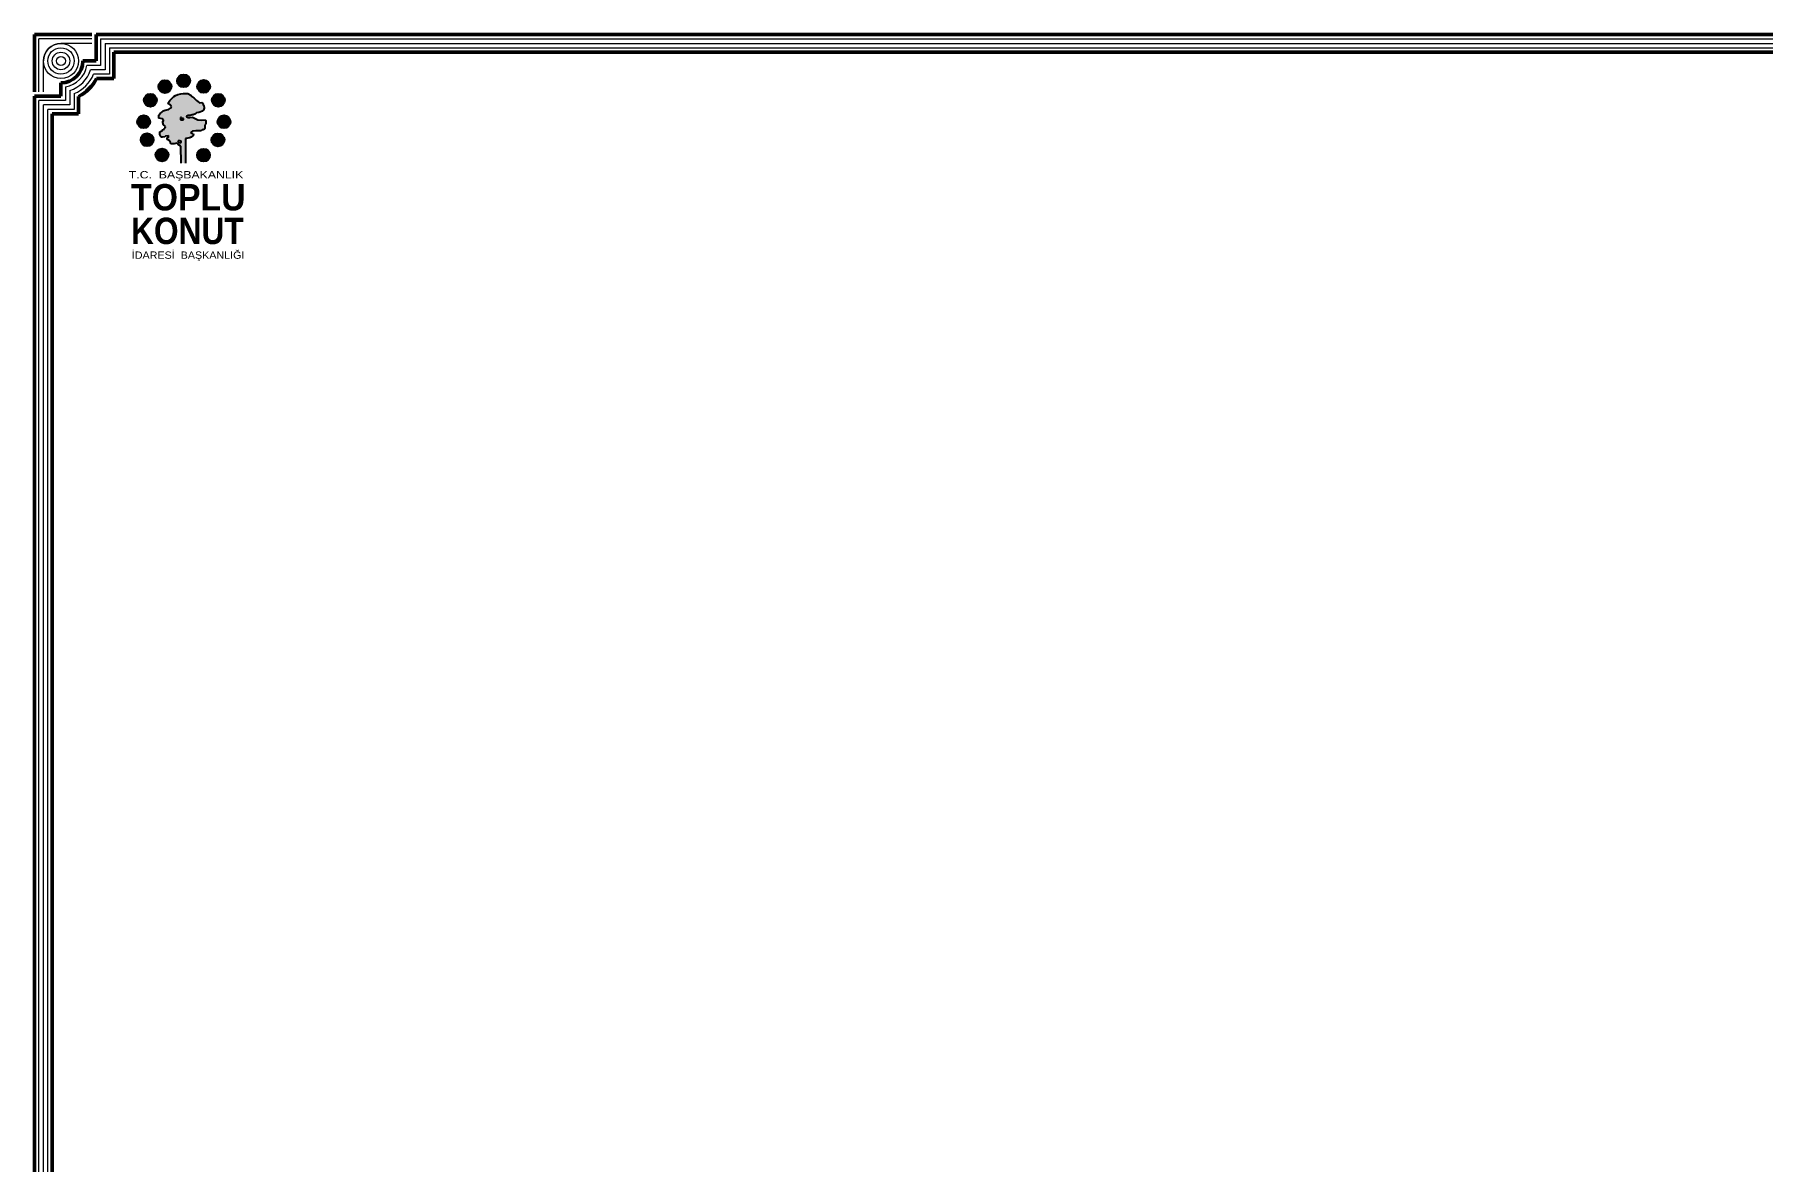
# Model space of a CAD drawing. Header units: millimetres. Extents: x -4402 to 30102, y 1696 to 6551.
# Drawn here: x 17554 to 19515, y 4887 to 6167 of the extents above; entities that cross this region are included whole.
import ezdxf
from ezdxf.enums import TextEntityAlignment as Align

# ---------------------------------------------------------------- set-up
doc = ezdxf.new("R2010")
doc.units = ezdxf.units.MM
doc.layers.add('BETON', color=6, linetype='Continuous', lineweight=50)
doc.layers.add('GOR-020', color=2, linetype='Continuous', lineweight=20)
doc.layers.add('TTOKI', color=7, linetype='Continuous')
doc.styles.add('TOKII', font='', dxfattribs={"width": 0.75, "height": 5.5})
doc.styles.add('YAZI', font='arial.ttf', dxfattribs={"height": 34})
doc.styles.get('TOKII').set_extended_font_data('Arial Black')

# ---------------------------------------------------------------- blocks, each defined once
blk = doc.blocks.new('TTOKI-ANB')
at = {"layer": 'TTOKI'}
h = blk.add_hatch(color=5, dxfattribs=at)
edge = h.paths.add_edge_path()
edge.add_ellipse((-11, 78.84), major_axis=(2.07, 2.07), ratio=1, start_angle=135, end_angle=315)
edge.add_ellipse((-11, 78.84), major_axis=(-2.07, 2.07), ratio=1, start_angle=225, end_angle=405)
h = blk.add_hatch(color=5, dxfattribs=at)
edge = h.paths.add_edge_path()
edge.add_ellipse((-2.52, 81.45), major_axis=(-2.07, 2.07), ratio=1, start_angle=225, end_angle=405)
edge.add_ellipse((-2.52, 81.45), major_axis=(-2.07, 2.07), ratio=1, start_angle=45, end_angle=225)
h = blk.add_hatch(color=5, dxfattribs=at)
edge = h.paths.add_edge_path()
edge.add_ellipse((6.62, 78.92), major_axis=(-2.07, 2.07), ratio=1, start_angle=225, end_angle=405)
edge.add_ellipse((6.62, 78.92), major_axis=(2.07, 2.07), ratio=1, start_angle=135, end_angle=315)
h = blk.add_hatch(color=5, dxfattribs=at)
edge = h.paths.add_edge_path()
edge.add_ellipse((-17.61, 72.64), major_axis=(2.07, 2.07), ratio=1, start_angle=135, end_angle=315)
edge.add_ellipse((-17.61, 72.64), major_axis=(2.07, 2.07), ratio=1, start_angle=315, end_angle=495)
h = blk.add_hatch(color=3, dxfattribs=at)
h.paths.add_polyline_path([(-5.1, 75.31), (-6.19, 74.8), (-6.93, 74.29), (-7.88, 73.41), (-8.83, 72.46), (-9.71, 71.21), (-8.69, 70.48), (-8.03, 69.67), (-8.47, 69.01), (-9.42, 68.43), (-10.96, 68.06), (-11.77, 67.77), (-12.43, 67.18), (-13.16, 66.6), (-13.75, 65.86), (-13.82, 64.54), (-12.13, 64.25), (-11.47, 63.67), (-11.91, 63.01), (-11.99, 62.57), (-11.62, 61.54), (-10.89, 60.88), (-10.81, 60.52), (-10.89, 60.15), (-11.18, 59.78), (-11.4, 59.56), (-12.06, 59.2), (-12.35, 58.68), (-13.31, 58.24), (-13.38, 57.29), (-13.09, 56.49), (-12.72, 55.9), (-12.06, 55.83), (-11.03, 56.05), (-10.74, 56.34), (-9.57, 56.41), (-9.27, 56.05), (-9.79, 55.75), (-9.93, 55.39), (-10.01, 54.73), (-9.05, 54.29), (-8.83, 53.85), (-8.54, 53.41), (-8.54, 52.97), (-7.95, 52.82), (-6.78, 52.9), (-5.61, 53.12), (-4.95, 52.46), (-3.76, 51.84), (-3.65, 44.08), (-1.58, 44.03), (-1.58, 55.31), (-1.36, 55.31), (-1.14, 55.31), (-0.04, 55.61), (0.26, 55.61), (0.62, 55.68), (0.99, 55.83), (2.01, 56.78), (1.94, 57), (1.8, 57.51), (1.58, 57.58), (1.28, 57.73), (0.84, 57.8), (0.84, 58.02), (1.14, 58.32), (1.5, 58.61), (3.11, 58.68), (4.14, 58.76), (4.58, 58.76), (5.46, 58.68), (5.9, 59.2), (6.41, 59.27), (7, 59.71), (7.15, 60.15), (7.15, 60.59), (7.15, 61.03), (7.29, 61.61), (7.59, 61.91), (7.59, 62.79), (7.51, 63.45), (7.29, 63.81), (5.53, 63.52), (3.92, 63.74), (3.04, 64.25), (1.87, 64.84), (1.36, 64.91), (0.33, 64.84), (-0.48, 64.84), (-1.14, 65.13), (-1.14, 65.42), (-0.48, 65.64), (0.4, 65.64), (1.36, 65.94), (1.87, 66.08), (2.82, 66.52), (3.41, 66.89), (4.36, 67.04), (6.12, 67.62), (6.49, 68.13), (6.78, 69.01), (6.85, 69.23), (6.71, 70.19), (6.41, 70.77), (6.19, 71.21), (5.68, 71.58), (4.65, 71.43), (3.92, 72.09), (3.33, 72.53), (2.09, 73.7), (1.28, 74.36), (0.7, 74.87), (-0.62, 75.68), (-1.72, 75.75), (-2.68, 75.75), (-3.85, 75.53)])
h.paths.add_polyline_path([(-3.56, 64.76), (-3.41, 64.76), (-3.41, 64.32), (-2.6, 64.32), (-2.6, 63.67), (-4, 63.67), (-4, 64.76)], flags=16)
h.paths.add_polyline_path([(-4.29, 54.29), (-3.78, 54.21), (-3.78, 53.78), (-3.92, 53.26), (-4.29, 53.04), (-4.44, 53.26), (-4.88, 53.56), (-4.88, 53.92), (-5.02, 54.29)], flags=16)
h = blk.add_hatch(color=5, dxfattribs=at)
edge = h.paths.add_edge_path()
edge.add_ellipse((13.23, 72.64), major_axis=(2.07, 2.07), ratio=1, start_angle=315, end_angle=495)
edge.add_ellipse((13.23, 72.64), major_axis=(2.07, 2.07), ratio=1, start_angle=135, end_angle=315)
h = blk.add_hatch(color=5, dxfattribs=at)
edge = h.paths.add_edge_path()
edge.add_ellipse((-20.63, 62.86), major_axis=(2.07, 2.07), ratio=1, start_angle=135, end_angle=315)
edge.add_ellipse((-20.63, 62.86), major_axis=(2.07, 2.07), ratio=1, start_angle=315, end_angle=495)
h = blk.add_hatch(color=5, dxfattribs=at)
edge = h.paths.add_edge_path()
edge.add_ellipse((15.84, 62.86), major_axis=(2.07, 2.07), ratio=1, start_angle=135, end_angle=315)
edge.add_ellipse((15.84, 62.86), major_axis=(2.07, 2.07), ratio=1, start_angle=315, end_angle=495)
h = blk.add_hatch(color=5, dxfattribs=at)
edge = h.paths.add_edge_path()
edge.add_ellipse((-19.08, 54.7), major_axis=(2.07, 2.07), ratio=1, start_angle=315, end_angle=495)
edge.add_ellipse((-19.08, 54.7), major_axis=(2.07, 2.07), ratio=1, start_angle=135, end_angle=315)
h = blk.add_hatch(color=5, dxfattribs=at)
edge = h.paths.add_edge_path()
edge.add_ellipse((13.07, 54.62), major_axis=(2.07, 2.07), ratio=1, start_angle=135, end_angle=315)
edge.add_ellipse((13.07, 54.62), major_axis=(-2.07, 2.07), ratio=1, start_angle=225, end_angle=405)
h = blk.add_hatch(color=5, dxfattribs=at)
edge = h.paths.add_edge_path()
edge.add_ellipse((-12.31, 47.77), major_axis=(2.07, 2.07), ratio=1, start_angle=135, end_angle=315)
edge.add_ellipse((-12.31, 47.77), major_axis=(2.07, 2.07), ratio=1, start_angle=315, end_angle=495)
h = blk.add_hatch(color=5, dxfattribs=at)
edge = h.paths.add_edge_path()
edge.add_ellipse((6.54, 47.69), major_axis=(-2.07, 2.07), ratio=1, start_angle=45, end_angle=225)
edge.add_ellipse((6.54, 47.69), major_axis=(-2.07, 2.07), ratio=1, start_angle=225, end_angle=405)
at = {"layer": 'TTOKI', "color": 3}
for p, q in [((-9.71, 71.21), (-8.83, 72.46)), ((-8.69, 70.48), (-9.71, 71.21)), ((-8.83, 72.46), (-7.88, 73.41)), ((-7.88, 73.41), (-6.93, 74.29)), ((-6.93, 74.29), (-6.19, 74.8)), ((-6.19, 74.8), (-5.1, 75.31)), ((-5.1, 75.31), (-3.85, 75.53)), ((-3.85, 75.53), (-2.68, 75.75)), ((-2.68, 75.75), (-1.72, 75.75)), ((-1.72, 75.75), (-0.62, 75.68)), ((-0.62, 75.68), (0.7, 74.87)), ((0.7, 74.87), (1.28, 74.36)), ((1.28, 74.36), (2.09, 73.7)), ((2.09, 73.7), (3.33, 72.53)), ((3.33, 72.53), (3.92, 72.09)), ((3.92, 72.09), (4.65, 71.43)), ((4.65, 71.43), (5.68, 71.58)), ((5.68, 71.58), (6.19, 71.21)), ((6.19, 71.21), (6.41, 70.77)), ((6.41, 70.77), (6.71, 70.19)), ((-13.82, 64.54), (-13.75, 65.86)), ((-12.13, 64.25), (-13.82, 64.54)), ((-13.75, 65.86), (-13.16, 66.6)), ((-13.16, 66.6), (-12.43, 67.18)), ((-12.43, 67.18), (-11.77, 67.77)), ((-11.47, 63.67), (-12.13, 64.25)), ((-11.99, 62.57), (-11.91, 63.01)), ((-11.91, 63.01), (-11.47, 63.67)), ((-11.77, 67.77), (-10.96, 68.06)), ((-10.96, 68.06), (-9.42, 68.43)), ((-9.42, 68.43), (-8.47, 69.01)), ((-8.03, 69.67), (-8.69, 70.48)), ((-8.47, 69.01), (-8.03, 69.67)), ((-3.56, 64.76), (-4, 64.76)), ((-4, 64.76), (-4, 63.67)), ((-4, 63.67), (-2.6, 63.67)), ((-3.41, 64.76), (-3.56, 64.76)), ((-3.41, 64.32), (-3.41, 64.76)), ((-2.6, 64.32), (-3.41, 64.32)), ((-2.6, 63.67), (-2.6, 64.32)), ((-0.48, 65.64), (-1.14, 65.42)), ((-1.14, 65.42), (-1.14, 65.13)), ((-1.14, 65.13), (-0.48, 64.84)), ((0.4, 65.64), (-0.48, 65.64)), ((-0.48, 64.84), (0.33, 64.84)), ((0.33, 64.84), (1.36, 64.91)), ((1.36, 65.94), (0.4, 65.64)), ((1.87, 66.08), (1.36, 65.94)), ((1.36, 64.91), (1.87, 64.84)), ((2.82, 66.52), (1.87, 66.08)), ((1.87, 64.84), (3.04, 64.25)), ((3.41, 66.89), (2.82, 66.52)), ((3.04, 64.25), (3.92, 63.74)), ((4.36, 67.04), (3.41, 66.89)), ((3.92, 63.74), (5.53, 63.52)), ((6.12, 67.62), (4.36, 67.04)), ((5.53, 63.52), (7.29, 63.81)), ((6.49, 68.13), (6.12, 67.62)), ((6.78, 69.01), (6.49, 68.13)), ((6.71, 70.19), (6.85, 69.23)), ((6.85, 69.23), (6.78, 69.01)), ((7.29, 63.81), (7.51, 63.45)), ((7.51, 63.45), (7.59, 62.79)), ((7.59, 62.79), (7.59, 61.91)), ((-13.38, 57.29), (-13.31, 58.24)), ((-13.09, 56.49), (-13.38, 57.29)), ((-13.31, 58.24), (-12.35, 58.68)), ((-12.72, 55.9), (-13.09, 56.49)), ((-12.06, 55.83), (-12.72, 55.9)), ((-12.35, 58.68), (-12.06, 59.2)), ((-12.06, 59.2), (-11.4, 59.56)), ((-11.03, 56.05), (-12.06, 55.83)), ((-11.62, 61.54), (-11.99, 62.57)), ((-10.89, 60.88), (-11.62, 61.54)), ((-11.4, 59.56), (-11.18, 59.78)), ((-11.18, 59.78), (-10.89, 60.15)), ((-10.74, 56.34), (-11.03, 56.05)), ((-10.81, 60.52), (-10.89, 60.88)), ((-10.89, 60.15), (-10.81, 60.52)), ((-9.57, 56.41), (-10.74, 56.34)), ((-10.01, 54.73), (-9.93, 55.39)), ((-9.93, 55.39), (-9.79, 55.75)), ((-9.79, 55.75), (-9.27, 56.05)), ((-9.27, 56.05), (-9.57, 56.41)), ((-1.36, 55.31), (-1.58, 55.31)), ((-1.58, 55.31), (-1.58, 44.03)), ((-1.14, 55.31), (-1.36, 55.31)), ((-0.04, 55.61), (-1.14, 55.31)), ((0.26, 55.61), (-0.04, 55.61)), ((0.62, 55.68), (0.26, 55.61)), ((0.99, 55.83), (0.62, 55.68)), ((1.14, 58.32), (0.84, 58.02)), ((0.84, 58.02), (0.84, 57.8)), ((0.84, 57.8), (1.28, 57.73)), ((2.01, 56.78), (0.99, 55.83)), ((1.5, 58.61), (1.14, 58.32)), ((1.28, 57.73), (1.58, 57.58)), ((3.11, 58.68), (1.5, 58.61)), ((1.58, 57.58), (1.8, 57.51)), ((1.8, 57.51), (1.94, 57)), ((1.94, 57), (2.01, 56.78)), ((4.14, 58.76), (3.11, 58.68)), ((4.58, 58.76), (4.14, 58.76)), ((5.46, 58.68), (4.58, 58.76)), ((5.9, 59.2), (5.46, 58.68)), ((6.41, 59.27), (5.9, 59.2)), ((7, 59.71), (6.41, 59.27)), ((7.15, 60.15), (7, 59.71)), ((7.29, 61.61), (7.15, 61.03)), ((7.15, 61.03), (7.15, 60.59)), ((7.15, 60.59), (7.15, 60.15)), ((7.59, 61.91), (7.29, 61.61)), ((-9.05, 54.29), (-10.01, 54.73)), ((-8.83, 53.85), (-9.05, 54.29)), ((-8.54, 53.41), (-8.83, 53.85)), ((-8.54, 52.97), (-8.54, 53.41)), ((-7.95, 52.82), (-8.54, 52.97)), ((-6.78, 52.9), (-7.95, 52.82)), ((-5.61, 53.12), (-6.78, 52.9)), ((-4.95, 52.46), (-5.61, 53.12)), ((-5.02, 54.29), (-4.29, 54.29)), ((-4.88, 53.92), (-5.02, 54.29)), ((-3.76, 51.84), (-4.95, 52.46)), ((-4.88, 53.56), (-4.88, 53.92)), ((-4.44, 53.26), (-4.88, 53.56)), ((-4.29, 53.04), (-4.44, 53.26)), ((-4.29, 54.29), (-3.78, 54.21)), ((-3.92, 53.26), (-4.29, 53.04)), ((-3.78, 53.78), (-3.92, 53.26)), ((-3.78, 54.21), (-3.78, 53.78)), ((-3.65, 44.08), (-3.76, 51.84))]:
    blk.add_line(p, q, dxfattribs=at)
at = {"layer": 'TTOKI', "color": 5}
for centre, major_axis, start_param, end_param in [((-11, 78.84), (-2.07, 2.07), 3.926991, 10.210176), ((-2.52, 81.45), (-2.07, 2.07), 3.926991, 10.210176), ((6.62, 78.92), (2.07, 2.07), 5.497787, 11.780972), ((-17.61, 72.64), (-2.07, 2.07), 3.926991, 10.210176), ((13.23, 72.64), (-2.07, 2.07), 3.926991, 10.210176), ((-20.63, 62.86), (-2.07, 2.07), 3.926991, 10.210176), ((15.84, 62.86), (2.07, 2.07), 5.497787, 11.780972), ((-19.08, 54.7), (-2.07, 2.07), 3.926991, 10.210176), ((13.07, 54.62), (2.07, 2.07), 5.497787, 11.780972), ((-12.31, 47.77), (-2.07, 2.07), 3.926991, 10.210176), ((6.54, 47.69), (2.07, 2.07), 5.497787, 11.780972)]:
    blk.add_ellipse(centre, major_axis=major_axis, ratio=1, start_param=start_param, end_param=end_param, dxfattribs=at)
at = {"layer": 'TTOKI', "color": 20, "style": 'YAZI'}
for s, width, p in [('T.C.  BAŞBAKANLIK', 1.2, (-1.41, 38.31)), ('İDARESİ  BAŞKANLIĞI', 1.05, (-0.46, 2.2))]:
    blk.add_text(s, height=3.3223, dxfattribs=dict(at, width=width)).set_placement(p, align=Align.MIDDLE)
at = {"layer": 'TTOKI', "color": 20, "ltscale": 3, "style": 'TOKII'}
for s, width, p in [('TOPLU', 0.8, (-26.38, 22.57)), ('KONUT', 0.75, (-26.38, 7.3))]:
    blk.add_text(s, height=12, dxfattribs=dict(at, width=width)).set_placement(p)

msp = doc.modelspace()

# ---------------------------------------------------------------- linework, layer by layer
at = {"layer": 'BETON'}
for p, q in [((17553.7, 6101.8), (17553.7, 6166.8)), ((17618.7, 6166.8), (17553.7, 6166.8)), ((17623.7, 6166.8), (21399.1, 6166.8)), ((17623.7, 6166.8), (17623.7, 6136.8)), ((17643.7, 6146.8), (21379.1, 6146.8)), ((17643.7, 6146.8), (17643.7, 6116.8)), ((17623.7, 6136.8), (17608.6, 6136.8)), ((17583.7, 6111.9), (17583.7, 6096.8)), ((17643.7, 6116.8), (17623.9, 6116.8)), ((17553.7, 1766.3), (17553.7, 6096.8)), ((17583.7, 6096.8), (17553.7, 6096.8)), ((17603.7, 6096.6), (17603.7, 6076.8)), ((17573.7, 1786.3), (17573.7, 6076.8)), ((17603.7, 6076.8), (17573.7, 6076.8))]:
    msp.add_line(p, q, dxfattribs=at)
for radius, start, end in [(24.9, 270, 0), (44.9, 296.4466, 333.5534)]:
    msp.add_arc((17583.7, 6136.8), radius, start, end, dxfattribs=at)
at = {"layer": 'GOR-020'}
for p, q in [((17558.7, 6101.8), (17558.7, 6161.8)), ((17618.7, 6161.8), (17558.7, 6161.8)), ((17628.7, 6161.8), (21394.1, 6161.8)), ((17628.7, 6161.8), (17628.7, 6131.8)), ((17618.7, 6156.8), (17583.7, 6156.8)), ((17633.7, 6156.8), (21389.1, 6156.8)), ((17633.7, 6156.8), (17633.7, 6126.8)), ((17638.7, 6151.8), (21384.1, 6151.8)), ((17638.7, 6151.8), (17638.7, 6121.8)), ((17563.7, 6101.8), (17563.7, 6136.8)), ((17628.7, 6131.8), (17613.2, 6131.8)), ((17633.7, 6126.8), (17617.1, 6126.8)), ((17638.7, 6121.8), (17620.7, 6121.8)), ((17588.7, 6107.3), (17588.7, 6091.8)), ((17593.7, 6103.4), (17593.7, 6086.8)), ((17558.7, 1771.3), (17558.7, 6091.8)), ((17588.7, 6091.8), (17558.7, 6091.8)), ((17563.7, 1776.3), (17563.7, 6086.8)), ((17593.7, 6086.8), (17563.7, 6086.8)), ((17568.7, 1781.3), (17568.7, 6081.8)), ((17598.7, 6081.8), (17568.7, 6081.8)), ((17598.7, 6099.8), (17598.7, 6081.8))]:
    msp.add_line(p, q, dxfattribs=at)
for radius in [20, 15, 10, 5]:
    msp.add_circle((17583.7, 6136.8), radius, dxfattribs=at)
for radius, start, end in [(20, 90, 180), (29.9, 279.6241, 350.3759), (34.9, 286.647, 343.353), (39.9, 292.0783, 337.9217)]:
    msp.add_arc((17583.7, 6136.8), radius, start, end, dxfattribs=at)

# ---------------------------------------------------------------- block references
at = {"layer": 'TTOKI', "xscale": 2.5, "yscale": 2.5, "zscale": 2.5}
msp.add_blockref('TTOKI-ANB', (17729.2, 5910.6), dxfattribs=at)

doc.saveas('drawing.dxf')
